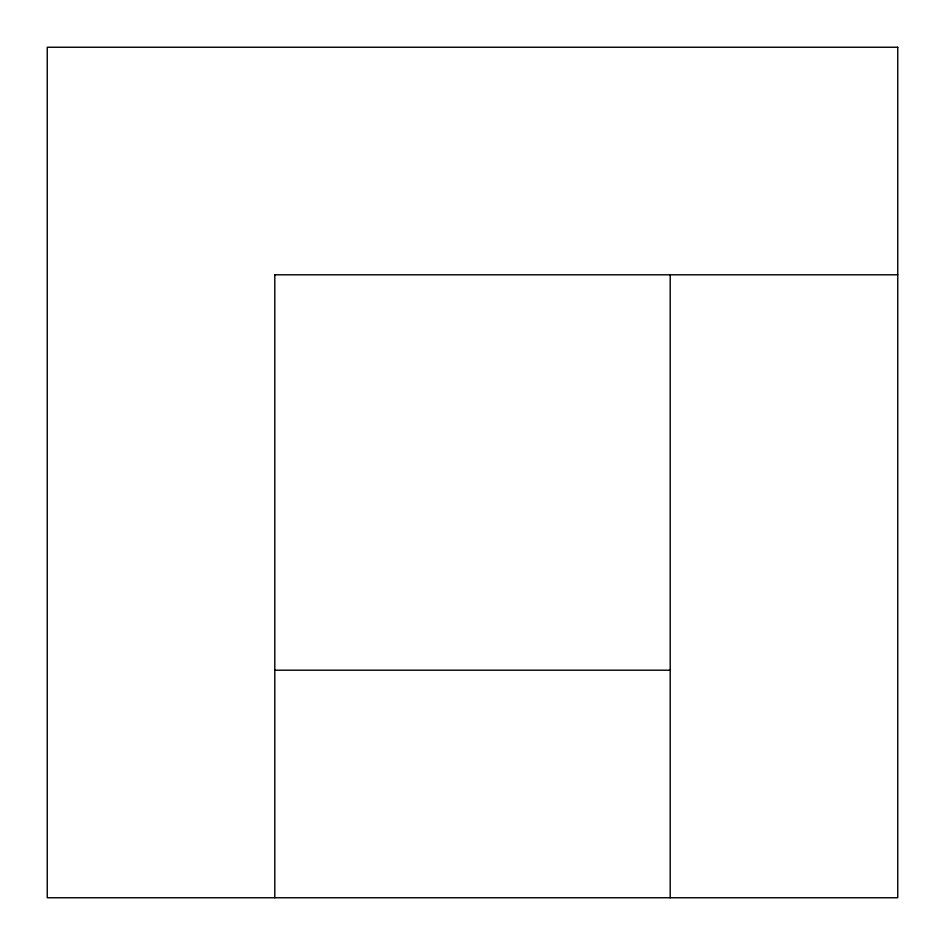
<?xml version="1.0" encoding="UTF-8"?>
<svg xmlns="http://www.w3.org/2000/svg" width="945" height="945" viewBox="0 0 945 945"><rect width="100%" height="100%" fill="white"/><g stroke="black" fill="none" stroke-linecap="round" stroke-linejoin="round"><path stroke-width="1.42" d="M274.794 274.794L897.75 274.794M274.794 670.206L670.206 670.206M670.206 274.794L670.206 897.75M274.794 274.582L274.794 897.75M897.75 47.25L47.25 47.25L47.25 897.75L897.75 897.75L897.75 47.25"/></g></svg>
